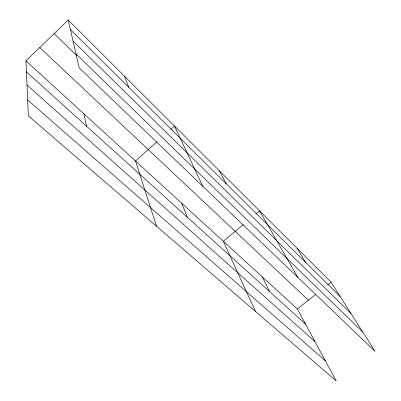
<?xml version="1.0" encoding="UTF-8"?>
<svg xmlns="http://www.w3.org/2000/svg" width="401" height="401" viewBox="0 0 401 401"><rect width="100%" height="100%" fill="white"/><g stroke="black" fill="none" stroke-linecap="round" stroke-linejoin="round"><path stroke-width="0.6" d="M25.94 60.857L297.382 308.981L336.223 380.95L28.346 115.859L25.94 60.857L68.21 20.05L331.051 282.174L375.06 351.341L79.197 67.824L68.21 20.05M156.966 141.814L135.493 160.996L156.52 226.219M170.836 129.423L174.555 126.104L202.776 186.244M243.272 224.605L223.357 241.317L255.437 311.392M255.878 214.024L259.587 210.906L297.753 277.256M297.382 308.981L315.562 294.504M327.642 284.885L331.051 282.174M27.649 99.924L325.386 360.865M26.997 85.027L314.955 341.542M26.421 71.854L305.477 323.983M39.744 47.529L308.409 300.199M76.005 53.95L362.765 332.018M54.115 33.654L76.952 55.779M73.027 41.007L350.945 313.437M70.401 29.574L340.213 296.575M297.071 248.289L305.667 262.389M219.312 170.741L226.239 183.788M262.164 276.79L269.612 291.577M181.713 203.247L187.297 217.202M124.516 76.205L128.701 87.273M83.899 113.839L86.511 126.145"/></g></svg>
